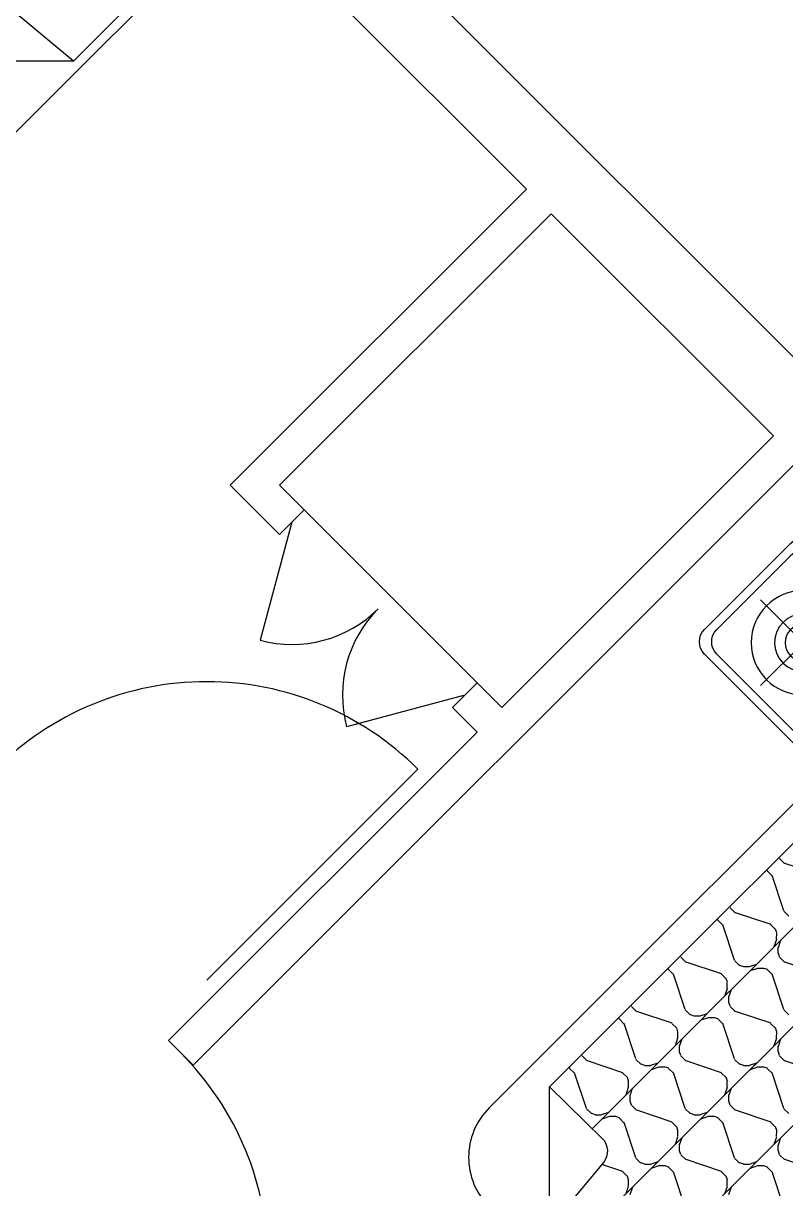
# Model space of a CAD drawing. Header units: millimetres. Extents: x 1316 to 28209, y 637 to 25771.
# Drawn here: x 21750 to 23934, y 14878 to 18217 of the extents above; entities that cross this region are included whole.
import ezdxf
from ezdxf.enums import TextEntityAlignment as Align

# ---------------------------------------------------------------- set-up
doc = ezdxf.new("R2010")
doc.units = ezdxf.units.MM
for name, color, linetype in [('JJ', 252, 'Continuous'), ('WALL', 255, 'Continuous'), ('WINDOW', 2, 'Continuous'), ('WINDOW_TEXT', 7, 'Continuous'), ('ZB', 252, 'Continuous')]:
    doc.layers.add(name, color=color, linetype=linetype)
doc.styles.add('SIMPLEX', font='SIMPLEX.SHX')
doc.styles.get("Standard").update_dxf_attribs({"font": 'arial.ttf'})

# ---------------------------------------------------------------- blocks, each defined once
blk = doc.blocks.new('_C22FDQ')
at = {"layer": 'JJ'}
for p, q in [((-1046, 1003.9), (-760.9, 1288.6)), ((-758.6, 1076.4), (-760.9, 1288.6)), ((-681.6, 1284.8), (-683.5, 1288.6)), ((-681.6, 1284.8), (-683.5, 1288.6)), ((-682.6, 1285.6), (-682.6, 1265.5)), ((-632.4, 1285.6), (-632.4, 1265.5)), ((-631.7, 1286.2), (-630.5, 1288.6)), ((-631.7, 1286.2), (-630.5, 1288.6)), ((-481.6, 1284.8), (-483.5, 1288.6)), ((-481.6, 1284.8), (-483.5, 1288.6)), ((-482.6, 1285.6), (-482.6, 1265.5)), ((-432.4, 1285.6), (-432.4, 1265.5)), ((-431.7, 1286.2), (-430.5, 1288.6)), ((-431.7, 1286.2), (-430.5, 1288.6)), ((-281.6, 1284.8), (-283.5, 1288.6)), ((-281.6, 1284.8), (-283.5, 1288.6)), ((-282.6, 1285.6), (-282.6, 1265.5)), ((-232.4, 1285.6), (-232.4, 1265.5)), ((-231.7, 1286.2), (-230.5, 1288.6)), ((-231.7, 1286.2), (-230.5, 1288.6)), ((-81.6, 1284.8), (-83.5, 1288.6)), ((-81.6, 1284.8), (-83.5, 1288.6)), ((-82.6, 1285.6), (-82.6, 1265.5)), ((-32.4, 1285.6), (-32.4, 1265.5)), ((-31.7, 1286.2), (-30.5, 1288.6)), ((-31.7, 1286.2), (-30.5, 1288.6)), ((118.4, 1284.8), (116.5, 1288.6)), ((118.4, 1284.8), (116.5, 1288.6)), ((117.4, 1285.6), (117.4, 1265.5)), ((167.6, 1285.6), (167.6, 1265.5)), ((168.3, 1286.2), (169.5, 1288.6)), ((168.3, 1286.2), (169.5, 1288.6)), ((-729.6, 1170.6), (-681.9, 1266.1)), ((-729.6, 1170.6), (-681.9, 1266.1)), ((-583.6, 1169.1), (-631.4, 1264.7)), ((-583.6, 1169.1), (-631.4, 1264.7)), ((-529.6, 1170.6), (-481.9, 1266.1)), ((-529.6, 1170.6), (-481.9, 1266.1)), ((-383.6, 1169.1), (-431.4, 1264.7)), ((-383.6, 1169.1), (-431.4, 1264.7)), ((-329.6, 1170.6), (-281.9, 1266.1)), ((-329.6, 1170.6), (-281.9, 1266.1)), ((-183.6, 1169.1), (-231.4, 1264.7)), ((-183.6, 1169.1), (-231.4, 1264.7)), ((-129.6, 1170.6), (-81.9, 1266.1)), ((-129.6, 1170.6), (-81.9, 1266.1)), ((16.4, 1169.1), (-31.4, 1264.7)), ((16.4, 1169.1), (-31.4, 1264.7)), ((70.4, 1170.6), (118.1, 1266.1)), ((70.4, 1170.6), (118.1, 1266.1)), ((216.4, 1169.1), (168.6, 1264.7)), ((216.4, 1169.1), (168.6, 1264.7)), ((-730.4, 1149.9), (-730.4, 1169.9)), ((-584.6, 1149.9), (-584.6, 1169.9)), ((-530.4, 1149.9), (-530.4, 1169.9)), ((-384.6, 1149.9), (-384.6, 1169.9)), ((-330.4, 1149.9), (-330.4, 1169.9)), ((-184.6, 1149.9), (-184.6, 1169.9)), ((-130.4, 1149.9), (-130.4, 1169.9)), ((15.4, 1149.9), (15.4, 1169.9)), ((69.6, 1149.9), (69.6, 1169.9)), ((-724.4, 1139), (-729.4, 1149.1)), ((-724.4, 1139), (-729.4, 1149.1)), ((-713.1, 1127), (-725.2, 1139.1)), ((-601.6, 1128.2), (-589.5, 1140.2)), ((-588.9, 1140.5), (-583.9, 1150.5)), ((-588.9, 1140.5), (-583.9, 1150.5)), ((-524.4, 1139), (-529.4, 1149.1)), ((-524.4, 1139), (-529.4, 1149.1)), ((-513.1, 1127), (-525.2, 1139.1)), ((-401.6, 1128.2), (-389.5, 1140.2)), ((-388.9, 1140.5), (-383.9, 1150.5)), ((-388.9, 1140.5), (-383.9, 1150.5)), ((-324.4, 1139), (-329.4, 1149.1)), ((-324.4, 1139), (-329.4, 1149.1)), ((-313.1, 1127), (-325.2, 1139.1)), ((-201.6, 1128.2), (-189.5, 1140.2)), ((-188.9, 1140.5), (-183.9, 1150.5)), ((-188.9, 1140.5), (-183.9, 1150.5)), ((-124.4, 1139), (-129.4, 1149.1)), ((-124.3, 1139), (-129.4, 1149.1)), ((-113.1, 1127), (-125.2, 1139.1)), ((-1.6, 1128.2), (10.5, 1140.2)), ((11.1, 1140.5), (16.1, 1150.5)), ((11.1, 1140.5), (16.1, 1150.5)), ((-703, 1117.7), (-759.1, 1117.7)), ((-699.8, 1107.4), (-719.9, 1117.5)), ((-693.4, 1117.5), (-713.4, 1127.5)), ((-702.9, 1117.7), (-703, 1117.7)), ((-502.8, 1117.7), (-702.9, 1117.7)), ((-687.4, 1094.9), (-699.5, 1107)), ((-627.2, 1096), (-615.2, 1108.1)), ((-621.7, 1117.8), (-601.6, 1127.8)), ((-615.2, 1107.8), (-595.2, 1117.8)), ((-499.8, 1107.4), (-519.9, 1117.5)), ((-493.4, 1117.5), (-513.4, 1127.5)), ((-502.7, 1117.7), (-502.8, 1117.7)), ((-302.6, 1117.7), (-502.7, 1117.7)), ((-487.4, 1094.9), (-499.5, 1107)), ((-427.2, 1096), (-415.2, 1108.1)), ((-421.7, 1117.8), (-401.6, 1127.8)), ((-415.2, 1107.8), (-395.2, 1117.8)), ((-299.8, 1107.4), (-319.9, 1117.5)), ((-293.4, 1117.5), (-313.4, 1127.5)), ((-302.5, 1117.7), (-302.6, 1117.7)), ((-102.4, 1117.7), (-302.5, 1117.7)), ((-287.4, 1094.9), (-299.5, 1107)), ((-227.2, 1096), (-215.2, 1108.1)), ((-221.7, 1117.8), (-201.6, 1127.8)), ((-215.2, 1107.8), (-195.2, 1117.8)), ((-99.8, 1107.4), (-119.9, 1117.5)), ((-93.4, 1117.5), (-113.4, 1127.5)), ((-102.3, 1117.7), (-102.4, 1117.7)), ((97.8, 1117.7), (-102.3, 1117.7)), ((-87.4, 1094.9), (-99.5, 1107)), ((-27.2, 1096), (-15.2, 1108.1)), ((-21.7, 1117.8), (-1.6, 1127.8)), ((-15.2, 1107.8), (4.9, 1117.8)), ((-681.6, 1084.8), (-686.6, 1094.8)), ((-681.6, 1084.8), (-686.6, 1094.8)), ((-682.6, 1085.6), (-682.6, 1065.5)), ((-632.4, 1085.6), (-632.4, 1065.5)), ((-631.7, 1086.2), (-626.7, 1096.2)), ((-631.7, 1086.2), (-626.7, 1096.2)), ((-481.6, 1084.8), (-486.6, 1094.8)), ((-481.6, 1084.8), (-486.6, 1094.8)), ((-482.6, 1085.6), (-482.6, 1065.5)), ((-432.4, 1085.6), (-432.4, 1065.5)), ((-431.7, 1086.2), (-426.7, 1096.2)), ((-431.7, 1086.2), (-426.7, 1096.2)), ((-281.6, 1084.8), (-286.6, 1094.8)), ((-281.6, 1084.8), (-286.6, 1094.8)), ((-282.6, 1085.6), (-282.6, 1065.5)), ((-232.4, 1085.6), (-232.4, 1065.5)), ((-231.7, 1086.2), (-226.7, 1096.2)), ((-231.7, 1086.2), (-226.7, 1096.2)), ((-81.6, 1084.8), (-86.6, 1094.8)), ((-81.6, 1084.8), (-86.6, 1094.8)), ((-82.6, 1085.6), (-82.6, 1065.5)), ((-32.4, 1085.6), (-32.4, 1065.5)), ((-31.7, 1086.2), (-26.7, 1096.2)), ((-31.7, 1086.2), (-26.7, 1096.2)), ((-729.6, 970.6), (-681.9, 1066.1)), ((-729.6, 970.6), (-681.9, 1066.1)), ((-583.6, 969.1), (-631.4, 1064.7)), ((-583.6, 969.1), (-631.4, 1064.7)), ((-529.6, 970.6), (-481.9, 1066.1)), ((-529.6, 970.6), (-481.9, 1066.1)), ((-383.6, 969.1), (-431.4, 1064.7)), ((-383.6, 969.1), (-431.4, 1064.7)), ((-329.6, 970.6), (-281.9, 1066.1)), ((-329.6, 970.6), (-281.9, 1066.1)), ((-183.6, 969.1), (-231.4, 1064.7)), ((-183.6, 969.1), (-231.4, 1064.7)), ((-129.6, 970.6), (-81.9, 1066.1)), ((-129.6, 970.6), (-81.9, 1066.1)), ((16.4, 969.1), (-31.4, 1064.7)), ((16.4, 969.1), (-31.4, 1064.7)), ((-1046, 1003.9), (-804, 1026.1)), ((-783.6, 969.1), (-811.8, 1025.4)), ((-783.6, 969.1), (-811.8, 1025.4)), ((-784.6, 949.9), (-784.6, 969.9)), ((-730.4, 949.9), (-730.4, 969.9)), ((-584.6, 949.9), (-584.6, 969.9)), ((-530.4, 949.9), (-530.4, 969.9)), ((-384.6, 949.9), (-384.6, 969.9)), ((-330.4, 949.9), (-330.4, 969.9)), ((-184.6, 949.9), (-184.6, 969.9)), ((-130.4, 949.9), (-130.4, 969.9)), ((-801.6, 928.2), (-789.5, 940.2)), ((-788.9, 940.5), (-783.9, 950.5)), ((-788.9, 940.5), (-783.9, 950.5)), ((-724.4, 939), (-729.4, 949.1)), ((-724.4, 939), (-729.4, 949.1)), ((-713.1, 927), (-725.2, 939.1)), ((-601.6, 928.2), (-589.5, 940.2)), ((-588.9, 940.5), (-583.9, 950.5)), ((-588.9, 940.5), (-583.9, 950.5)), ((-524.4, 939), (-529.4, 949.1)), ((-524.4, 939), (-529.4, 949.1)), ((-513.1, 927), (-525.2, 939.1)), ((-401.6, 928.2), (-389.5, 940.2)), ((-388.9, 940.5), (-383.9, 950.5)), ((-388.9, 940.5), (-383.9, 950.5)), ((-324.4, 939), (-329.4, 949.1)), ((-324.4, 939), (-329.4, 949.1)), ((-313.1, 927), (-325.2, 939.1)), ((-201.6, 928.2), (-189.5, 940.2)), ((-188.9, 940.5), (-183.9, 950.5)), ((-188.9, 940.5), (-183.9, 950.5)), ((-703, 917.7), (-903.1, 917.7)), ((-821.7, 917.8), (-801.6, 927.8)), ((-815.2, 907.8), (-795.1, 917.8)), ((-699.8, 907.4), (-719.9, 917.5)), ((-693.4, 917.5), (-713.4, 927.5)), ((-702.9, 917.7), (-703, 917.7)), ((-502.8, 917.7), (-702.9, 917.7)), ((-687.4, 894.9), (-699.5, 907)), ((-627.2, 896), (-615.2, 908.1)), ((-621.7, 917.8), (-601.6, 927.8)), ((-615.2, 907.8), (-595.2, 917.8)), ((-499.8, 907.4), (-519.9, 917.5)), ((-493.4, 917.5), (-513.4, 927.5)), ((-502.7, 917.7), (-502.8, 917.7)), ((-302.6, 917.7), (-502.7, 917.7)), ((-487.4, 894.9), (-499.5, 907)), ((-427.2, 896), (-415.2, 908.1)), ((-421.7, 917.8), (-401.6, 927.8)), ((-415.2, 907.8), (-395.2, 917.8)), ((-299.8, 907.4), (-319.9, 917.5)), ((-293.4, 917.5), (-313.4, 927.5)), ((-302.5, 917.7), (-302.6, 917.7)), ((-102.4, 917.7), (-302.5, 917.7)), ((-287.4, 894.9), (-299.5, 907)), ((-227.2, 896), (-215.2, 908.1)), ((-221.7, 917.8), (-201.6, 927.8)), ((-215.2, 907.8), (-195.2, 917.8)), ((-681.6, 884.8), (-686.6, 894.8)), ((-681.6, 884.8), (-686.6, 894.8)), ((-682.6, 885.6), (-682.6, 865.5)), ((-632.4, 885.6), (-632.4, 865.5)), ((-631.7, 886.2), (-626.7, 896.2)), ((-631.7, 886.2), (-626.7, 896.2)), ((-481.6, 884.8), (-486.6, 894.8)), ((-481.6, 884.8), (-486.6, 894.8)), ((-482.6, 885.6), (-482.6, 865.5)), ((-432.4, 885.6), (-432.4, 865.5)), ((-431.7, 886.2), (-426.7, 896.2)), ((-431.7, 886.2), (-426.7, 896.2)), ((-281.6, 884.8), (-286.6, 894.8)), ((-281.6, 884.8), (-286.6, 894.8)), ((-282.6, 885.6), (-282.6, 865.5)), ((-232.4, 885.6), (-232.4, 865.5)), ((-231.7, 886.2), (-226.7, 896.2)), ((-231.7, 886.2), (-226.7, 896.2)), ((-729.6, 770.6), (-681.9, 866.1)), ((-729.6, 770.6), (-681.9, 866.1)), ((-583.6, 769.1), (-631.4, 864.7)), ((-583.6, 769.1), (-631.4, 864.7)), ((-529.6, 770.6), (-481.9, 866.1)), ((-529.6, 770.6), (-481.9, 866.1)), ((-383.6, 769.1), (-431.4, 864.7)), ((-383.6, 769.1), (-431.4, 864.7)), ((-329.6, 770.6), (-281.9, 866.1)), ((-329.6, 770.6), (-281.9, 866.1)), ((-183.6, 769.1), (-231.4, 864.7)), ((-183.6, 769.1), (-231.4, 864.7)), ((-584.6, 749.9), (-584.6, 769.9)), ((-530.4, 749.9), (-530.4, 769.9)), ((-384.6, 749.9), (-384.6, 769.9)), ((-330.4, 749.9), (-330.4, 769.9)), ((-601.6, 728.2), (-589.5, 740.2)), ((-588.9, 740.5), (-583.9, 750.5)), ((-588.9, 740.5), (-583.9, 750.5)), ((-524.4, 739), (-529.4, 749.1)), ((-524.4, 739), (-529.4, 749.1)), ((-513.1, 727), (-525.2, 739.1)), ((-401.6, 728.2), (-389.5, 740.2)), ((-388.9, 740.5), (-383.9, 750.5)), ((-388.9, 740.5), (-383.9, 750.5)), ((-502.8, 717.7), (-702.9, 717.7)), ((-621.7, 717.8), (-601.6, 727.8)), ((-615.2, 707.8), (-595.2, 717.8)), ((-499.8, 707.4), (-519.9, 717.5)), ((-493.4, 717.5), (-513.4, 727.5)), ((-502.7, 717.7), (-502.8, 717.7)), ((-302.6, 717.7), (-502.7, 717.7)), ((-487.4, 694.9), (-499.5, 707)), ((-427.2, 696), (-415.2, 708.1)), ((-421.7, 717.8), (-401.6, 727.8)), ((-415.2, 707.8), (-395.2, 717.8)), ((-481.6, 684.8), (-486.6, 694.8)), ((-481.6, 684.8), (-486.6, 694.8)), ((-482.6, 685.6), (-482.6, 665.5)), ((-432.4, 685.6), (-432.4, 665.5)), ((-431.7, 686.2), (-426.7, 696.2)), ((-431.7, 686.2), (-426.7, 696.2)), ((-529.6, 570.6), (-481.9, 666.1)), ((-529.6, 570.6), (-481.9, 666.1)), ((-383.6, 569.1), (-431.4, 664.7)), ((-383.6, 569.1), (-431.4, 664.7))]:
    blk.add_line(p, q, dxfattribs=at)
for points in [[(874, 1368.6), (-926, 1368.6, 0.414214), (-1126, 1168.6), (-1126, 236.6, 0.414214), (-926, 36.6), (874, 36.6)], [(874, 1288.6), (-760.9, 1288.6, 0.414214)]]:
    blk.add_lwpolyline(points, format="xyb", dxfattribs=at)
blk.add_arc((-808.6, 1075.9), 50, 275.2432, 0.6231, dxfattribs=at)
at = {"width": 0.8, "flags": 9}
for tag in ['XSIZE', 'YSIZE']:
    blk.add_attdef(tag, (0, 0), '', height=0.5, dxfattribs=at)
blk = doc.blocks.new('_C46NJI')
for p, q in [((167.7, 1997.9), (452.5, 1712.8)), ((167.7, 1997.9), (189.9, 1755.9)), ((240.3, 1710.5), (452.5, 1712.8))]:
    blk.add_line(p, q)
for points in [[(479.5, 69.9, -0.414214), (434.5, 24.9), (-375.5, 24.9, -0.414214), (-420.5, 69.9), (-420.5, 1979.9, -0.414214), (-375.5, 2024.9), (434.5, 2024.9, -0.414214), (479.5, 1979.9)], [(389.5, 159.9), (389.5, 339.9, 0.414214), (344.5, 384.9), (-285.5, 384.9, 0.414214), (-330.5, 339.9), (-330.5, 159.9, 0.414214), (-285.5, 114.9), (344.5, 114.9, 0.414214)]]:
    blk.add_lwpolyline(points, format="xyb", close=True)
for points in [[(452.5, 69.9, -0.414214), (434.5, 51.9), (-375.5, 51.9, -0.414214), (-393.5, 69.9), (-393.5, 1979.9, -0.414214), (-375.5, 1997.9), (167.7, 1997.9, -0.372214)], [(452.5, 1712.8), (452.5, 69.9, -0.363789)]]:
    blk.add_lwpolyline(points, format="xyb")
blk.add_arc((239.7, 1760.5), 50, 185.2432, 270.6231)
at = {"flags": 9}
for tag in ['XSIZE', 'YSIZE']:
    blk.add_attdef(tag, (0, 0), '', height=0.5, dxfattribs=at)
blk = doc.blocks.new('_DBLK')
blk.add_line((-0.45, 0), (-0.45, -0.95))
blk.add_arc((-0.45, 0), 0.95, 270, 0)
at = {"layer": 'WINDOW_TEXT', "style": 'SIMPLEX', "flags": 9}
blk.add_attdef('A', text='', height=1, dxfattribs=at).set_placement((0, 1.5), align=Align.MIDDLE)
blk = doc.blocks.new('M_A0GGR')
for p, q in [((-0.5, 0), (-0.25, -0.433)), ((0.5, 0), (0.25, -0.433))]:
    blk.add_line(p, q)
for centre, start, end in [((-0.5, 0), 300, 0), ((0.5, 0), 180, 240)]:
    blk.add_arc(centre, 0.5, start, end)
blk = doc.blocks.new('2')
for p, q in [((346.4, 413.6), (-3.5, 413.6)), ((321.5, 388.6), (21.5, 388.6)), ((-53.3, -1.2), (-53.3, 363.7)), ((-28.4, 338.8), (-28.4, 23.7)), ((173.2, 186.2), (173.2, 360)), ((371.4, 23.7), (371.4, 338.8)), ((396.3, -1.2), (396.3, 363.7)), ((173.2, 186.2), (-0.7, 186.2)), ((173.2, 186.2), (173.2, 12.4)), ((173.2, 186.2), (347, 186.2)), ((21.5, -26.1), (321.5, -26.1)), ((346.4, -51.1), (-3.5, -51.1))]:
    blk.add_line(p, q)
for radius in [149.6, 82.4, 52.4]:
    blk.add_circle((173.2, 186.2), radius)
for centre, start, end in [((-3.5, 363.7), 90, 180), ((346.4, 363.7), 0, 90), ((21.5, 338.8), 90, 180), ((321.5, 338.8), 0, 90), ((21.5, 23.7), 180, 270), ((321.5, 23.7), 270, 0), ((-3.5, -1.2), 180, 270), ((346.4, -1.2), 270, 0)]:
    blk.add_arc(centre, 49.9, start, end)

msp = doc.modelspace()

# ---------------------------------------------------------------- linework, layer by layer
at = {"layer": 'WALL'}
for p, q in [((26337.9, 14878.4), (20893.2, 20323.2)), ((20893.2, 20040.3), (23191.3, 17742.2)), ((22342.8, 16893.7), (23191.3, 17742.2)), ((22484.2, 16893.7), (23262, 17671.5)), ((23262, 17671.5), (23898.4, 17035.1)), ((23898.4, 17035.1), (23120.6, 16257.3)), ((22236.7, 15232), (23969.1, 16964.4)), ((22342.8, 16893.7), (22484.2, 16752.3)), ((22554.9, 16823), (22484.2, 16893.7)), ((22554.9, 16823), (22484.2, 16752.3)), ((23049.9, 16328), (22979.2, 16257.3)), ((23049.9, 16328), (23120.6, 16257.3)), ((22979.2, 16257.3), (23049.9, 16186.6)), ((23049.9, 16186.6), (22166, 15302.7)), ((22236.7, 15232), (22166, 15302.7))]:
    msp.add_line(p, q, dxfattribs=at)
at = {"layer": 'WINDOW'}
msp.add_line((23049.9, 16328), (22554.9, 16823), dxfattribs=at)

# ---------------------------------------------------------------- block references
for name, p, xscale, yscale, zscale, rotation in [('M_A0GGR', (22767, 16540.1), -700.0000000000044, -700, 700, 134.9999999999999), ('_DBLK', (21989.2, 15762.3), -900.0000000000182, -900, 900, 315), ('_DBLK', (21883.1, 14949.2), -900.0000000000182, -900, 900, 225)]:
    msp.add_blockref(name, p, dxfattribs=dict(at, xscale=xscale, yscale=yscale, zscale=zscale, rotation=rotation))
at = {"layer": 'ZB', "linetype": 'Continuous'}
for name, p, rotation in [('_C46NJI', (20599.6, 19639.9), 224.999999999931), ('_C22FDQ', (24706.8, 14796.8), 44.99999999993091)]:
    msp.add_blockref(name, p, dxfattribs=dict(at, rotation=rotation))
at = {"layer": 'ZB', "xscale": -1, "rotation": 44.99999999993094}
msp.add_blockref('2', (24238.6, 16433.3), dxfattribs=at)

doc.saveas('drawing.dxf')
